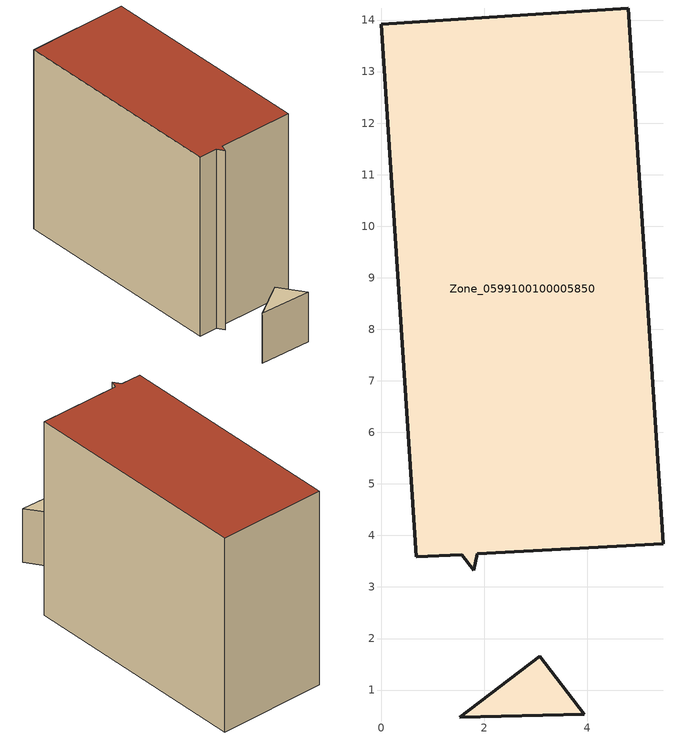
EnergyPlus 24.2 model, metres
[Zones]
Zone_0599100100005850
 floor ground (C_G): 1.87,3.65 1.79,3.33 1.56,3.63 0.68,3.58 0,13.92 4.79,14.23 5.47,3.83 z0; 3.94,0.53 1.52,0.48 3.08,1.66 z0
 wall outside (C_F): 5.47,3.83 4.79,14.23 0,13.92 0.68,3.58 1.56,3.63 1.79,3.33 1.87,3.65 5.47,3.83 z0:8.98; 3.94,0.53 3.08,1.66 1.52,0.48 3.94,0.53 z0:2.5; 1.52,0.48 3.94,0.53 3.08,1.66 z2.5
 roof outside (C_R): 1.79,3.33 1.87,3.65 5.47,3.83 4.79,14.23 0,13.92 0.68,3.58 1.56,3.63 z8.98
[BUILDING]
Pand.0599100100005850: North Axis=0; Terrain=City; Loads Convergence Tolerance Value=0.04; Temperature Convergence Tolerance Value=0.4; Solar Distribution=FullExterior; Maximum Number of Warmup Days=25; Minimum Number of Warmup Days=1
[Site:Location]
Rotterdam.The.Hague.AP_ZH_NLD Design_Conditions: Latitude=51.96; Longitude=4.45; Time Zone=1; Elevation=-4.5
[SITE:GROUNDTEMPERATURE:BUILDINGSURFACE]
18, 18, 18, 18, 18, 18, 18, 18, 18, 18, 18, 18
[MATERIAL] Thermal Absorptance=0.9; Solar Absorptance=0.7; Visible Absorptance=0.7
Name | Roughness | Thickness | Conductivity | Density | Specific Heat
G.TI.2006-2014 | MediumSmooth | 0.15 | 0.06 | 540 | 1210
F.TI.2006-2014 | Rough | 0.3 | 0.12 | 1920 | 840
R.TI.2006-2014 | MediumRough | 0.2 | 0.08 | 1500 | 1000
[CONSTRUCTION]
C_G: G.TI.2006-2014
C_F: F.TI.2006-2014
C_R: R.TI.2006-2014
[ZONE]
Zone_0599100100005850: Type=1; Multiplier=1; Ceiling Height=Autocalculate; Volume=Autocalculate; Floor Area=autocalculate; Part of Total Floor Area=Yes
[ZONEINFILTRATION:DESIGNFLOWRATE]
Infil_Zone_0599100100005850: Zone or ZoneList or Space or SpaceList=Zone_0599100100005850; Schedule=AlwaysOn; Design Flow Rate Calculation Method=Flow/Area; Flow Rate per Floor Area=0.0015; Constant Term Coefficient=1; Temperature Term Coefficient=0; Velocity Term Coefficient=0; Velocity Squared Term Coefficient=0
[HVACTEMPLATE:ZONE:IDEALLOADSAIRSYSTEM]
Zone_0599100100005850: Maximum Heating Supply Air Temperature=50; Minimum Cooling Supply Air Temperature=13; Maximum Heating Supply Air Humidity Ratio=0.0156; Minimum Cooling Supply Air Humidity Ratio=0.0077; Heating Limit=NoLimit; Cooling Limit=NoLimit; Dehumidification Control Type=ConstantSensibleHeatRatio; Cooling Sensible Heat Ratio=0.7; Dehumidification Setpoint=60; Humidification Control Type=None; Humidification Setpoint=30; Outdoor Air Method=None; Outdoor Air Flow Rate per Person=0.00944; Outdoor Air Flow Rate per Zone Floor Area=0; Outdoor Air Flow Rate per Zone=0; Demand Controlled Ventilation Type=None; Outdoor Air Economizer Type=NoEconomizer; Heat Recovery Type=None; Sensible Heat Recovery Effectiveness=0.7; Latent Heat Recovery Effectiveness=0.65
[ZONECONTROL:THERMOSTAT]
ThermostatControl_Zone_0599100100005850: Zone or ZoneList=Zone_0599100100005850; Control Type Schedule=DualSetpointControlType; Control 1=Thermostat_Zone_0599100100005850; Temperature Difference Between Cutout And Setpoint=0
[THERMOSTATSETPOINT:DUALSETPOINT]
Thermostat_Zone_0599100100005850: Heating Setpoint Temperature Schedule=HeatingSetpoint_Zone_0599100100005850; Cooling Setpoint Temperature Schedule=CoolingSetpoint_Zone_0599100100005850
[SCHEDULE:COMPACT]
HeatingSetpoint_Zone_0599100100005850: Through: 12/31, For: AllDays, Until: 24:00, 21
CoolingSetpoint_Zone_0599100100005850: Through: 12/31, For: AllDays, Until: 24:00, 24
DualSetpointControlType: Through: 12/31, For: AllDays, Until: 24:00, 4
AlwaysOn: Through: 12/31, For: AllDays, Until: 24:00, 1
